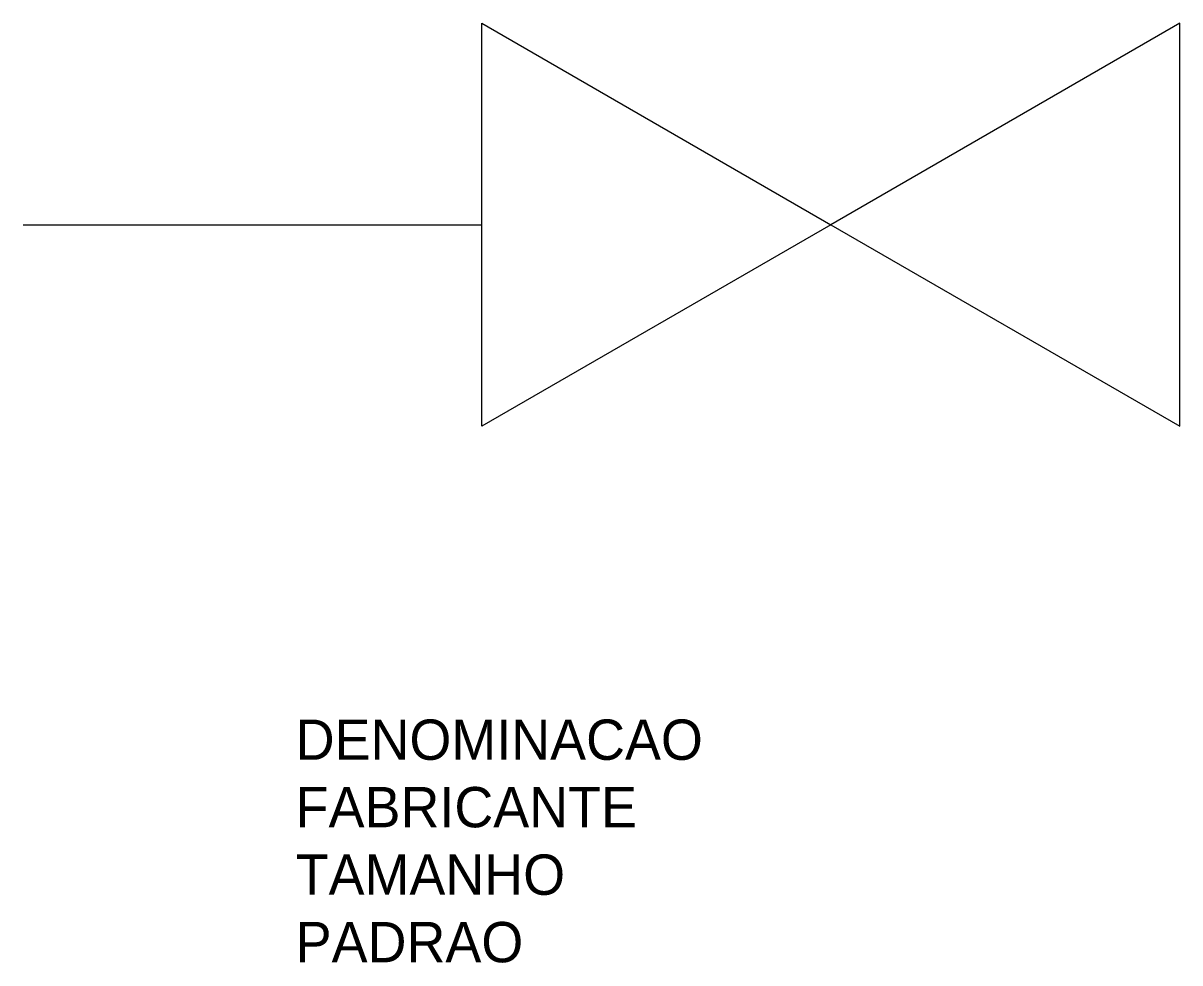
# Model space of a CAD drawing. Extents: x 94 to 238, y 91 to 208.
import ezdxf

# ---------------------------------------------------------------- set-up
doc = ezdxf.new("R2010")
doc.units = 0
doc.layers.add('TUPY', color=3, linetype='CONTINUOUS')

msp = doc.modelspace()

# ---------------------------------------------------------------- linework, layer by layer
at = {"layer": 'TUPY', "color": 0}
msp.add_line((94.06, 183.02), (150.97, 183.02), dxfattribs=at)
for points in [[(150.97, 158.02), (150.97, 208.02), (194.27, 183.02)], [(237.58, 158.02), (237.58, 208.02), (194.27, 183.02)]]:
    msp.add_lwpolyline(points, close=True, dxfattribs=at)

# ---------------------------------------------------------------- texts
at = {"layer": 'TUPY', "color": 0, "flags": 1}
for tag, p, s in [('DENOMINACAO', (127.87, 116.65), 'DRENO'), ('FABRICANTE', (127.87, 108.28), ''), ('TAMANHO', (127.87, 99.91), ''), ('PADRAO', (127.87, 91.54), '')]:
    msp.add_attdef(tag, p, s, height=5, dxfattribs=at)

doc.saveas('drawing.dxf')
